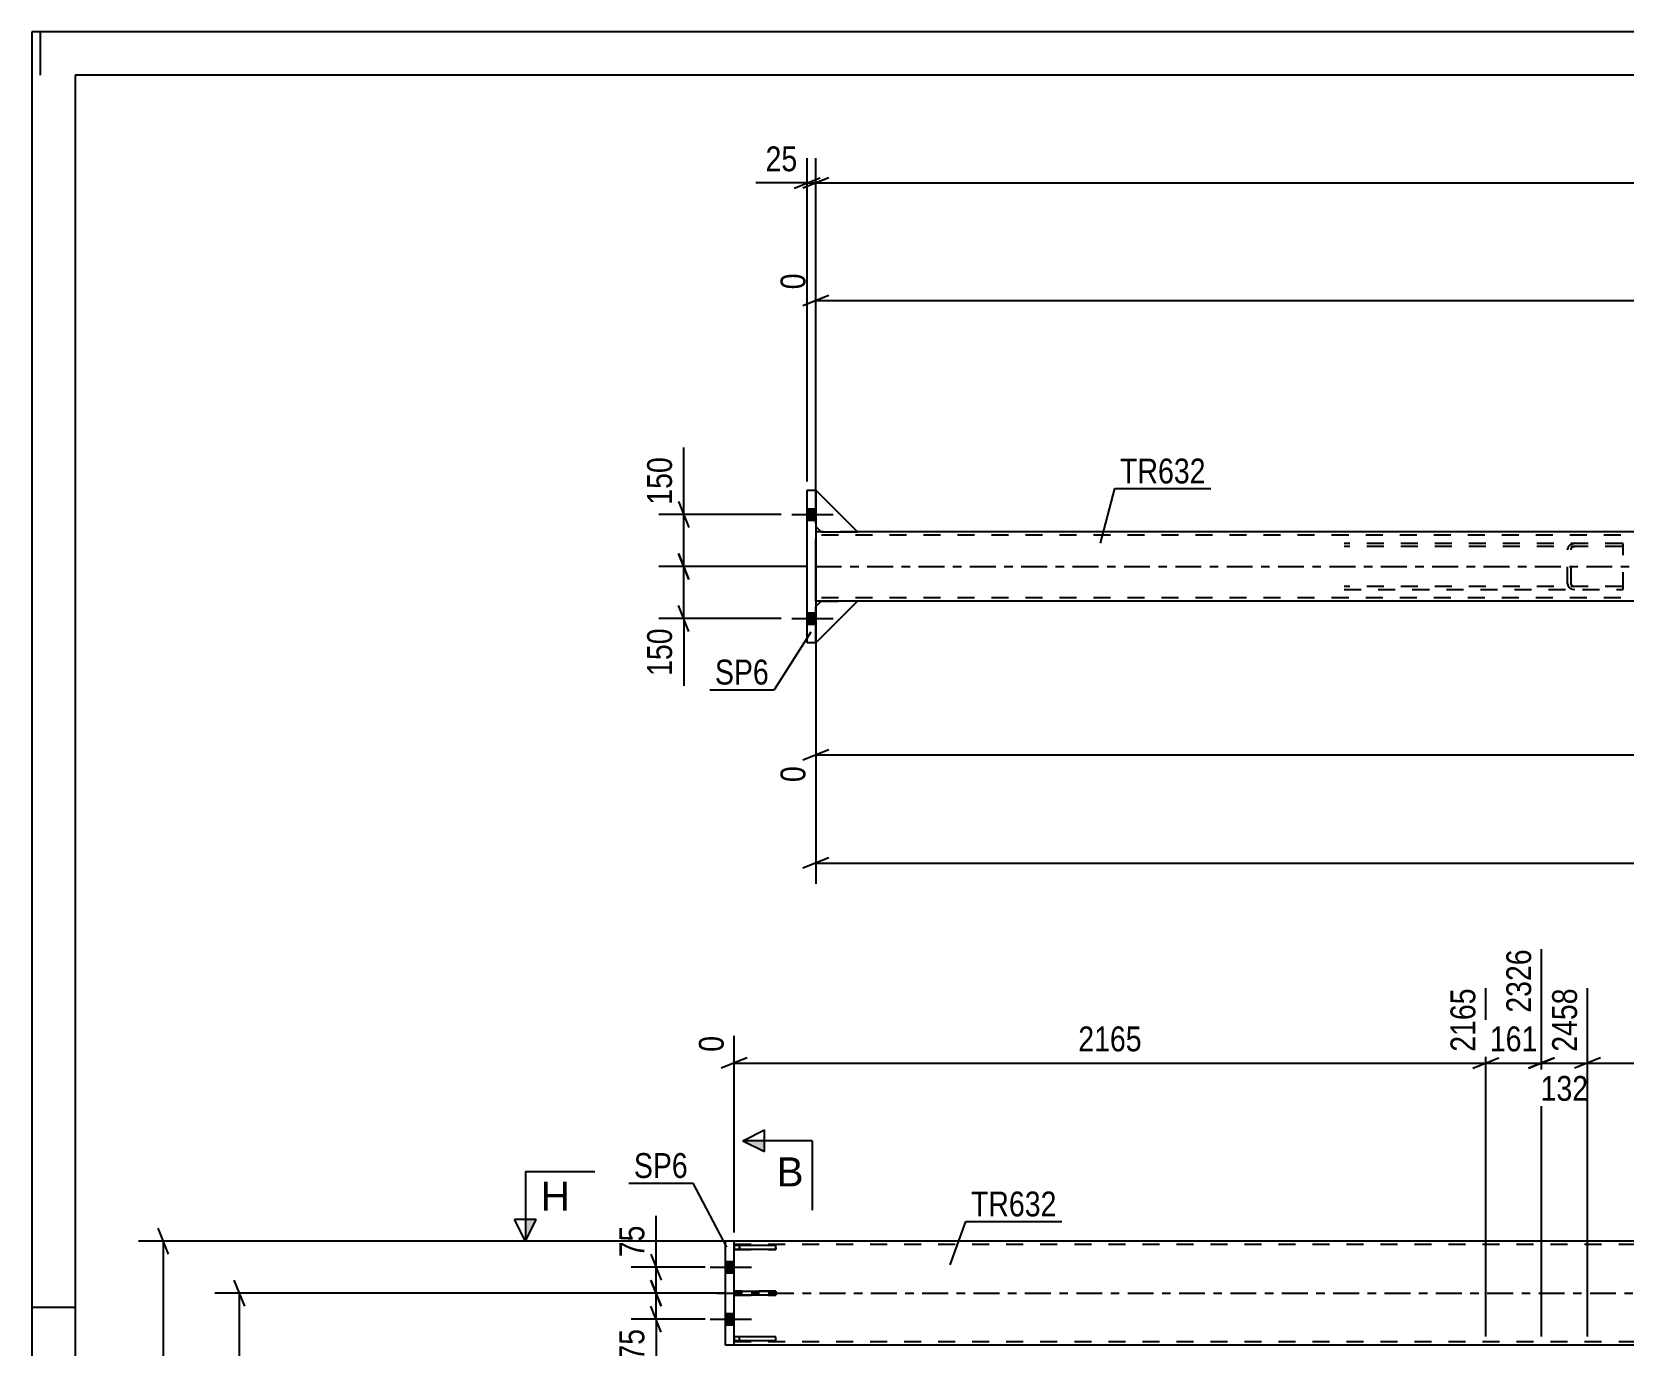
# Model space of a CAD drawing. Header units: millimetres. Extents: x -81 to 760, y -449 to 145.
# Drawn here: x -80.9 to 102.4, y -6 to 145.3 of the extents above; entities that cross this region are included whole.
import ezdxf

# ---------------------------------------------------------------- set-up
doc = ezdxf.new("R2010")
doc.units = ezdxf.units.MM
doc.linetypes.add('DXK_LINE_DOT2', pattern=[3.9198, 1.9599, -1.9599])
doc.linetypes.add('DXK_LINE_DOT3', pattern=[5.9187, 2.979, -0.9799, 0.9799, -0.9799])
doc.styles.add('Arial', font='ARIAL.TTF', dxfattribs={"height": 0.2})
doc.styles.add('Arial Narrow', font='ARIALN.TTF', dxfattribs={"height": 0.2})

# ---------------------------------------------------------------- blocks, each defined once
blk = doc.blocks.new('Unknown-122570061-1134')
at = {"color": 5, "linetype": 'Continuous'}
for p, q in [((760.08, 145.34), (-80.92, 145.34)), ((-80.92, 145.34), (-80.92, -448.66)), ((-79.92, 140.34), (-79.92, 145.34)), ((755.08, 140.34), (-75.92, 140.34)), ((-75.92, 140.34), (-75.92, -443.66)), ((-75.92, -1.66), (-80.92, -1.66))]:
    blk.add_line(p, q, dxfattribs=at)
blk = doc.blocks.new('Part-122570061-3707 - 3412')
at = {"color": 2, "linetype": 'Continuous'}
for p, q in [((-1, -6), (-1, 6)), ((0, 6), (-1, 6)), ((0, -6), (0, 6)), ((0, -6), (-1, -6))]:
    blk.add_line(p, q, dxfattribs=at)
blk = doc.blocks.new('Bolt-122570061-3586 - 3412')
at = {"linetype": 'Continuous'}
for points in [[(-1, 3.66), (-1, 2.34), (0, 2.34), (0, 3.66)], [(-1, 3.66), (-1, 2.34), (0, 2.34), (0, 3.66)], [(-1, -2.34), (-1, -3.66), (0, -3.66), (0, -2.34)], [(-1, -2.34), (-1, -3.66), (0, -3.66), (0, -2.34)]]:
    blk.add_hatch(color=1, dxfattribs=at).paths.add_polyline_path(points)
at = {"color": 1, "linetype": 'Continuous'}
for p, q in [((-2.76, 3), (2, 3)), ((-2.76, 3), (2, 3)), ((-1, 3.66), (0, 3.66)), ((-1, 3.66), (0, 3.66)), ((-1, 2.34), (0, 2.34)), ((-1, 2.34), (0, 2.34)), ((-2.76, -3), (2, -3)), ((-2.76, -3), (2, -3)), ((-1, -2.34), (0, -2.34)), ((-1, -2.34), (0, -2.34)), ((-1, -3.66), (0, -3.66)), ((-1, -3.66), (0, -3.66))]:
    blk.add_line(p, q, dxfattribs=at)
blk = doc.blocks.new('Part-122570061-3611 - 3412')
at = {"color": 2, "linetype": 'Continuous'}
for p, q in [((443.67, 6), (0, 6)), ((205.83, -6), (0, -6))]:
    blk.add_line(p, q, dxfattribs=at)
at = {"color": 7, "linetype": 'DXK_LINE_DOT2'}
for p, q in [((0, -6), (0, 6)), ((578.17, 5.6), (0, 5.6)), ((578.17, -5.6), (0, -5.6))]:
    blk.add_line(p, q, dxfattribs=at)
at = {"color": 7, "linetype": 'DXK_LINE_DOT3'}
blk.add_line((-2, 0), (578.17, 0), dxfattribs=at)
blk = doc.blocks.new('Part-122570061-3622 - 3412')
at = {"color": 7, "linetype": 'DXK_LINE_DOT2'}
for p, q in [((4.8, -5.02), (0, -5.02)), ((0, -5.02), (0, -5.5)), ((0, -5.5), (4.8, -5.5)), ((0.6, -5.5), (0.6, -5.02)), ((4.8, -5.5), (4.8, -5.02))]:
    blk.add_line(p, q, dxfattribs=at)
blk = doc.blocks.new('Part-122570061-3625 - 3412')
at = {"color": 7, "linetype": 'DXK_LINE_DOT2'}
for p, q in [((4.8, 5.5), (0, 5.5)), ((0, 5.5), (0, 5.02)), ((0, 5.02), (4.8, 5.02)), ((0.6, 5.5), (0.6, 5.02)), ((4.8, 5.02), (4.8, 5.5))]:
    blk.add_line(p, q, dxfattribs=at)
blk = doc.blocks.new('Part-122570061-3628 - 3412')
at = {"color": 7, "linetype": 'DXK_LINE_DOT2'}
for p, q in [((4.8, 0.24), (0, 0.24)), ((0, 0.24), (0, -0.24)), ((0.6, -0.24), (0.6, 0.24)), ((4.8, -0.24), (4.8, 0.24)), ((0, -0.24), (4.8, -0.24))]:
    blk.add_line(p, q, dxfattribs=at)
blk = doc.blocks.new('Part-122570061-3631 - 3412')
at = {"color": 2, "linetype": 'Continuous'}
for p, q in [((0, -5.5), (0, -5.02)), ((4.8, -5.02), (0, -5.02)), ((4.8, -5.5), (0, -5.5)), ((4.8, -5.2), (4.8, -5.02)), ((4.8, -5.5), (4.8, -5.2))]:
    blk.add_line(p, q, dxfattribs=at)
at = {"color": 7, "linetype": 'DXK_LINE_DOT2'}
for p, q in [((0.6, -5.5), (0.6, -5.02)), ((4.8, -5.2), (4.8, -5.2))]:
    blk.add_line(p, q, dxfattribs=at)
blk = doc.blocks.new('Part-122570061-3634 - 3412')
at = {"color": 2, "linetype": 'Continuous'}
for p, q in [((4.8, 5.5), (0, 5.5)), ((0, 5.5), (0, 5.02)), ((4.8, 5.02), (0, 5.02)), ((4.8, 5.2), (4.8, 5.5)), ((4.8, 5.2), (4.8, 5.02))]:
    blk.add_line(p, q, dxfattribs=at)
at = {"color": 7, "linetype": 'DXK_LINE_DOT2'}
for p, q in [((0.6, 5.02), (0.6, 5.5)), ((4.8, 5.2), (4.8, 5.2))]:
    blk.add_line(p, q, dxfattribs=at)
blk = doc.blocks.new('Part-122570061-3637 - 3412')
at = {"color": 2, "linetype": 'Continuous'}
for p, q in [((0, -0.24), (0, 0.24)), ((0, 0.24), (4.8, 0.24)), ((4.8, 0.24), (4.8, -0.24)), ((4.8, -0.24), (0, -0.24))]:
    blk.add_line(p, q, dxfattribs=at)
at = {"color": 7, "linetype": 'DXK_LINE_DOT2'}
blk.add_line((0.6, -0.24), (0.6, 0.24), dxfattribs=at)
blk = doc.blocks.new('Part-122570061-2420 - 2272')
at = {"color": 2, "linetype": 'Continuous'}
for p, q in [((10.01, 87.73), (9.41, 87.73)), ((9.41, 80.53), (9.41, 86.93)), ((219.75, 87.73), (14.21, 87.73)), ((10.01, 79.73), (9.41, 79.73)), ((219.75, 79.73), (14.21, 79.73))]:
    blk.add_line(p, q, dxfattribs=at)
at = {"color": 7, "linetype": 'DXK_LINE_DOT2'}
for p, q in [((9.41, 87.73), (9.41, 86.93)), ((9.41, 87.73), (9.41, 87.49)), ((580.38, 87.33), (9.41, 87.33)), ((14.21, 87.73), (10.01, 87.73)), ((9.41, 79.73), (9.41, 80.53)), ((580.38, 80.13), (9.41, 80.13)), ((14.21, 79.73), (10.01, 79.73))]:
    blk.add_line(p, q, dxfattribs=at)
at = {"color": 7, "linetype": 'DXK_LINE_DOT3'}
blk.add_line((9.41, 83.73), (580.38, 83.73), dxfattribs=at)
blk = doc.blocks.new('Bolt-122570061-2305 - 2272')
at = {"linetype": 'Continuous'}
for points in [[(9.41, 89.07), (9.41, 90.39), (8.41, 90.39), (8.41, 89.07)], [(9.41, 89.07), (9.41, 90.39), (8.41, 90.39), (8.41, 89.07)], [(9.41, 77.07), (9.41, 78.39), (8.41, 78.39), (8.41, 77.07)], [(9.41, 77.07), (9.41, 78.39), (8.41, 78.39), (8.41, 77.07)]]:
    blk.add_hatch(color=1, dxfattribs=at).paths.add_polyline_path(points)
at = {"color": 1, "linetype": 'Continuous'}
for p, q in [((8.41, 90.39), (9.41, 90.39)), ((8.41, 90.39), (9.41, 90.39)), ((6.65, 89.73), (11.41, 89.73)), ((6.65, 89.73), (11.41, 89.73)), ((8.41, 89.07), (9.41, 89.07)), ((8.41, 89.07), (9.41, 89.07)), ((6.65, 77.73), (11.41, 77.73)), ((6.65, 77.73), (11.41, 77.73)), ((8.41, 78.39), (9.41, 78.39)), ((8.41, 78.39), (9.41, 78.39)), ((8.41, 77.07), (9.41, 77.07)), ((8.41, 77.07), (9.41, 77.07))]:
    blk.add_line(p, q, dxfattribs=at)
blk = doc.blocks.new('Part-122570061-2313 - 2272')
at = {"color": 7, "linetype": 'DXK_LINE_DOT2'}
for p, q in [((14.21, 87.73), (9.41, 92.53)), ((9.41, 92.53), (9.41, 88.33)), ((9.41, 88.33), (10.01, 87.73)), ((10.01, 87.73), (14.21, 87.73))]:
    blk.add_line(p, q, dxfattribs=at)
blk = doc.blocks.new('Part-122570061-2326 - 2272')
at = {"color": 2, "linetype": 'Continuous'}
for p, q in [((14.21, 87.73), (9.41, 92.53)), ((9.41, 92.53), (9.41, 88.33)), ((9.41, 88.33), (10.01, 87.73)), ((10.01, 87.73), (14.21, 87.73))]:
    blk.add_line(p, q, dxfattribs=at)
blk = doc.blocks.new('Part-122570061-2458 - 2272')
at = {"color": 7, "linetype": 'DXK_LINE_DOT2'}
for p, q in [((102.3, 86.37), (70.3, 86.37)), ((96.88, 86.37), (96.54, 86.32)), ((102.43, 86.35), (102.3, 86.37)), ((102.43, 81.11), (102.43, 86.35)), ((102.3, 86.05), (70.3, 86.05)), ((96.08, 85.97), (96.01, 85.73)), ((96.01, 81.73), (96.01, 85.73)), ((96.44, 85.73), (96.48, 85.85)), ((96.44, 81.73), (96.44, 85.73)), ((96.71, 86.02), (96.88, 86.05)), ((102.3, 86.05), (102.43, 86.03)), ((102.3, 81.41), (70.3, 81.41)), ((70.3, 81.09), (102.3, 81.09)), ((96.01, 81.73), (96.08, 81.48)), ((96.48, 81.6), (96.44, 81.73)), ((96.54, 81.13), (96.88, 81.09)), ((96.88, 81.41), (96.71, 81.43)), ((102.3, 81.41), (102.43, 81.43)), ((102.3, 81.09), (102.43, 81.11))]:
    blk.add_line(p, q, dxfattribs=at)
for centre, radius, start, end in [((96.75, 85.55), 0.792, 104.8339, 148.022), ((96.81, 85.64), 0.396, 104.8339, 148.022), ((96.75, 81.9), 0.792, 211.978, 255.1661), ((96.81, 81.81), 0.396, 211.978, 255.1661)]:
    blk.add_arc(centre, radius, start, end, dxfattribs=at)
blk = doc.blocks.new('Part-122570061-2349 - 2272')
at = {"color": 7, "linetype": 'DXK_LINE_DOT2'}
for p, q in [((14.21, 87.73), (9.41, 92.53)), ((9.41, 92.53), (9.41, 88.33)), ((9.41, 88.33), (10.01, 87.73)), ((10.01, 87.73), (14.21, 87.73))]:
    blk.add_line(p, q, dxfattribs=at)
blk = doc.blocks.new('Part-122570061-2350 - 2272')
at = {"color": 7, "linetype": 'DXK_LINE_DOT2'}
for p, q in [((9.41, 79.13), (10.01, 79.73)), ((14.21, 79.73), (9.41, 74.93)), ((9.41, 74.93), (9.41, 79.13)), ((10.01, 79.73), (14.21, 79.73))]:
    blk.add_line(p, q, dxfattribs=at)
blk = doc.blocks.new('Part-122570061-2351 - 2272')
at = {"color": 2, "linetype": 'Continuous'}
for p, q in [((9.41, 79.13), (10.01, 79.73)), ((14.21, 79.73), (9.41, 74.93)), ((9.41, 74.93), (9.41, 79.13)), ((14.21, 79.73), (10.01, 79.73))]:
    blk.add_line(p, q, dxfattribs=at)
blk = doc.blocks.new('Part-122570061-2352 - 2272')
at = {"color": 7, "linetype": 'DXK_LINE_DOT2'}
for p, q in [((9.41, 79.13), (10.01, 79.73)), ((14.21, 79.73), (9.41, 74.93)), ((9.41, 74.93), (9.41, 79.13)), ((10.01, 79.73), (14.21, 79.73))]:
    blk.add_line(p, q, dxfattribs=at)
blk = doc.blocks.new('Part-122570061-2404 - 2272')
at = {"color": 2, "linetype": 'Continuous'}
for p, q in [((8.41, 92.53), (9.41, 92.53)), ((8.41, 74.93), (8.41, 92.53)), ((9.41, 92.53), (9.41, 74.93)), ((9.41, 74.93), (8.41, 74.93))]:
    blk.add_line(p, q, dxfattribs=at)
blk = doc.blocks.new('StraightDimension-122570061-3933 - 3412')
at = {"color": 7, "linetype": 'Continuous'}
for p, q in [((-9.6, 4.5), (-8.4, 1.5)), ((-3.33, 3), (-11.85, 3)), ((-9, 0), (-9, 3)), ((-8.4, -1.5), (-9.6, 1.5)), ((-1, 0), (-11.85, 0))]:
    blk.add_line(p, q, dxfattribs=at)
at = {"color": 0}
blk.add_wipeout([(-9.75, 8.38), (-13.95, 8.38), (-13.95, 3.52), (-9.75, 3.52)], dxfattribs=at)
at = {"color": 7, "linetype": 'Continuous'}
blk.add_line((-9, 3), (-9, 8.91), dxfattribs=at)
blk.add_line((-9, 3), (-9, 8.91), dxfattribs=at)
at = {"color": 3, "style": 'Arial Narrow'}
blk.add_text('75', height=2.863, rotation=90.0002, dxfattribs=at).set_placement((-10.35, 4.13))
blk = doc.blocks.new('StraightDimension-122570061-3942 - 3412')
at = {"color": 7, "linetype": 'Continuous'}
for p, q in [((-9.6, 1.5), (-8.4, -1.5)), ((-1, 0), (-11.85, 0)), ((-8.4, -4.5), (-9.6, -1.5)), ((-9, -3), (-9, 0)), ((-3.33, -3), (-11.85, -3))]:
    blk.add_line(p, q, dxfattribs=at)
at = {"color": 0}
blk.add_wipeout([(-9.75, -3.53), (-13.95, -3.53), (-13.95, -8.38), (-9.75, -8.38)], dxfattribs=at)
at = {"color": 7, "linetype": 'Continuous'}
blk.add_line((-9, -3), (-9, -8.91), dxfattribs=at)
blk.add_line((-9, -3), (-9, -8.91), dxfattribs=at)
at = {"color": 3, "style": 'Arial Narrow'}
blk.add_text('75', height=2.863, rotation=90.0002, dxfattribs=at).set_placement((-10.35, -7.78))
blk = doc.blocks.new('StraightDimension-122570061-3969 - 3412')
at = {"color": 7, "linetype": 'Continuous'}
for p, q in [((-56.39, -1.5), (-57.59, 1.5)), ((-1, 0), (-59.84, 0)), ((-56.99, -127.6), (-56.99, 0)), ((-57.59, -126.1), (-56.39, -129.1)), ((-41, -127.6), (-59.84, -127.6))]:
    blk.add_line(p, q, dxfattribs=at)
at = {"color": 0}
blk.add_wipeout([(-57.74, -59.54), (-61.94, -59.54), (-61.94, -68.06), (-57.74, -68.06)], dxfattribs=at)
at = {"color": 3, "style": 'Arial Narrow'}
blk.add_text('3190', height=2.863, rotation=90.0002, dxfattribs=at).set_placement((-58.34, -67.46))
blk = doc.blocks.new('StraightDimension-122570061-4472 - 3412')
at = {"color": 7, "linetype": 'Continuous'}
for p, q in [((86.6, -5), (86.6, 35.12)), ((0, 7), (0, 29.64)), ((1.5, 27.11), (-1.5, 25.91)), ((0, 26.51), (86.6, 26.51)), ((85.1, 25.91), (88.1, 27.11))]:
    blk.add_line(p, q, dxfattribs=at)
at = {"color": 0, "linetype": 'Continuous'}
for points in [[(86, 35.72), (81.8, 35.72), (81.8, 27.21), (86, 27.21)], [(-0.6, 30.24), (-4.8, 30.24), (-4.8, 27.21), (-0.6, 27.21)]]:
    blk.add_wipeout(points, dxfattribs=at)
at = {"color": 0}
blk.add_wipeout([(47.56, 27.26), (47.56, 31.46), (39.05, 31.46), (39.05, 27.26)], dxfattribs=at)
at = {"color": 3, "linetype": 'Continuous', "style": 'Arial Narrow'}
for s, height, p in [('2165', 2.863, (85.4, 27.81)), ('0', 2.86, (-1.2, 27.81))]:
    blk.add_text(s, height=height, rotation=90.0002, dxfattribs=at).set_placement(p)
at = {"color": 3, "style": 'Arial Narrow'}
blk.add_text('2165', height=2.863, dxfattribs=at).set_placement((39.65, 27.86))
blk = doc.blocks.new('StraightDimension-122570061-4481 - 3412')
at = {"color": 7, "linetype": 'Continuous'}
for p, q in [((93.03, -5), (93.03, 39.62)), ((86.6, -5), (86.6, 35.12)), ((85.1, 25.91), (88.1, 27.11)), ((86.6, 26.51), (93.03, 26.51)), ((94.53, 27.11), (91.53, 25.91))]:
    blk.add_line(p, q, dxfattribs=at)
at = {"color": 0}
blk.add_wipeout([(93.16, 27.26), (93.16, 31.46), (86.47, 31.46), (86.47, 27.26)], dxfattribs=at)
at = {"color": 3, "style": 'Arial Narrow'}
blk.add_text('161', height=2.863, dxfattribs=at).set_placement((87.07, 27.86))
at = {"color": 0, "linetype": 'Continuous'}
blk.add_wipeout([(92.43, 40.22), (88.23, 40.22), (88.23, 31.71), (92.43, 31.71)], dxfattribs=at)
at = {"color": 3, "linetype": 'Continuous', "style": 'Arial Narrow'}
blk.add_text('2326', height=2.863, rotation=90.0002, dxfattribs=at).set_placement((91.83, 32.31))
blk = doc.blocks.new('StraightDimension-122570061-4492 - 3412')
at = {"color": 7, "linetype": 'Continuous'}
for p, q in [((93.03, -5), (93.03, 39.62)), ((98.31, -5), (98.31, 35.12)), ((91.53, 25.91), (94.53, 27.11)), ((93.03, 26.51), (98.31, 26.51)), ((99.81, 27.11), (96.81, 25.91))]:
    blk.add_line(p, q, dxfattribs=at)
at = {"color": 0, "linetype": 'Continuous'}
blk.add_wipeout([(97.71, 35.72), (93.51, 35.72), (93.51, 27.21), (97.71, 27.21)], dxfattribs=at)
at = {"color": 0}
blk.add_wipeout([(99.01, 21.56), (99.01, 25.76), (92.32, 25.76), (92.32, 21.56)], dxfattribs=at)
at = {"color": 3, "linetype": 'Continuous', "style": 'Arial Narrow'}
blk.add_text('2458', height=2.863, rotation=90.0002, dxfattribs=at).set_placement((97.11, 27.81))
at = {"color": 3, "style": 'Arial Narrow'}
blk.add_text('132', height=2.863, dxfattribs=at).set_placement((92.92, 22.16))
blk = doc.blocks.new('StraightDimension-122570061-4500 - 3412')
at = {"color": 7, "linetype": 'Continuous'}
for p, q in [((98.31, -5), (98.31, 35.12)), ((203.27, -5), (203.27, 35.12)), ((99.81, 27.11), (96.81, 25.91)), ((98.31, 26.51), (203.27, 26.51)), ((201.77, 25.91), (204.77, 27.11))]:
    blk.add_line(p, q, dxfattribs=at)
at = {"color": 0, "linetype": 'Continuous'}
blk.add_wipeout([(202.67, 35.72), (198.47, 35.72), (198.47, 27.21), (202.67, 27.21)], dxfattribs=at)
at = {"color": 0}
blk.add_wipeout([(155.05, 27.26), (155.05, 31.46), (146.53, 31.46), (146.53, 27.26)], dxfattribs=at)
at = {"color": 3, "linetype": 'Continuous', "style": 'Arial Narrow'}
blk.add_text('5082', height=2.863, rotation=90.0002, dxfattribs=at).set_placement((202.07, 27.81))
at = {"color": 3, "style": 'Arial Narrow'}
blk.add_text('2624', height=2.863, dxfattribs=at).set_placement((147.13, 27.86))
blk = doc.blocks.new('StraightDimension-122570061-4611 - 3412')
at = {"color": 7, "linetype": 'Continuous'}
for p, q in [((-65.16, 4.5), (-66.36, 7.5)), ((-1, 6), (-68.61, 6)), ((-65.76, -143.68), (-65.76, 6))]:
    blk.add_line(p, q, dxfattribs=at)
blk = doc.blocks.new('StraightDimension-122570061-10050 - 2272')
at = {"color": 7, "linetype": 'Continuous'}
for p, q in [((-6.41, 91.23), (-5.21, 88.23)), ((5.41, 89.73), (-8.66, 89.73)), ((-5.81, 83.73), (-5.81, 89.73)), ((-5.21, 82.23), (-6.41, 85.23)), ((8.41, 83.73), (-8.66, 83.73))]:
    blk.add_line(p, q, dxfattribs=at)
at = {"color": 0}
blk.add_wipeout([(-6.56, 96.93), (-10.76, 96.93), (-10.76, 90.25), (-6.56, 90.25)], dxfattribs=at)
at = {"color": 7, "linetype": 'Continuous'}
blk.add_line((-5.81, 89.73), (-5.81, 97.46), dxfattribs=at)
blk.add_line((-5.81, 89.73), (-5.81, 97.46), dxfattribs=at)
at = {"color": 3, "style": 'Arial Narrow'}
blk.add_text('150', height=2.863, rotation=90.0002, dxfattribs=at).set_placement((-7.16, 90.85))
blk = doc.blocks.new('StraightDimension-122570061-2470 - 2272')
at = {"color": 7, "linetype": 'Continuous'}
for p, q in [((9.41, 91.53), (9.41, 47.15)), ((10.91, 50.15), (7.91, 48.95)), ((9.41, 49.55), (592.28, 49.55))]:
    blk.add_line(p, q, dxfattribs=at)
blk = doc.blocks.new('StraightDimension-122570061-2563 - 2272')
at = {"color": 7, "linetype": 'Continuous'}
for p, q in [((9.41, 88.73), (9.41, 117.5)), ((10.91, 114.97), (7.91, 113.77)), ((9.41, 114.37), (219.74, 114.37))]:
    blk.add_line(p, q, dxfattribs=at)
at = {"color": 0, "linetype": 'Continuous'}
blk.add_wipeout([(8.81, 118.1), (4.61, 118.1), (4.61, 115.07), (8.81, 115.07)], dxfattribs=at)
at = {"color": 3, "linetype": 'Continuous', "style": 'Arial Narrow'}
blk.add_text('0', height=2.86, rotation=90.0002, dxfattribs=at).set_placement((8.21, 115.67))
blk = doc.blocks.new('StraightDimension-122570061-2622 - 2272')
at = {"color": 7, "linetype": 'Continuous'}
for p, q in [((9.41, 78.73), (9.41, 58.89)), ((10.91, 62.62), (7.91, 61.42)), ((9.41, 62.02), (219.74, 62.02))]:
    blk.add_line(p, q, dxfattribs=at)
at = {"color": 0, "linetype": 'Continuous'}
blk.add_wipeout([(8.81, 61.32), (4.61, 61.32), (4.61, 58.29), (8.81, 58.29)], dxfattribs=at)
at = {"color": 3, "linetype": 'Continuous', "style": 'Arial Narrow'}
blk.add_text('0', height=2.86, rotation=90.0002, dxfattribs=at).set_placement((8.21, 58.89))
blk = doc.blocks.new('StraightDimension-122570061-9936 - 2272')
at = {"color": 7, "linetype": 'Continuous'}
for p, q in [((9.41, 93.53), (9.41, 130.77)), ((10.91, 128.52), (7.91, 127.32)), ((9.41, 127.92), (591.28, 127.92))]:
    blk.add_line(p, q, dxfattribs=at)
blk = doc.blocks.new('StraightDimension-122570061-9937 - 2272')
at = {"color": 7, "linetype": 'Continuous'}
for p, q in [((8.41, 93.53), (8.41, 130.77)), ((9.41, 93.53), (9.41, 130.77)), ((6.91, 127.32), (9.91, 128.52)), ((10.91, 128.52), (7.91, 127.32)), ((8.41, 127.92), (9.41, 127.92))]:
    blk.add_line(p, q, dxfattribs=at)
at = {"color": 0}
blk.add_wipeout([(7.88, 128.67), (7.88, 132.87), (3.02, 132.87), (3.02, 128.67)], dxfattribs=at)
at = {"color": 7, "linetype": 'Continuous'}
blk.add_line((8.41, 127.92), (2.5, 127.92), dxfattribs=at)
blk.add_line((8.41, 127.92), (2.5, 127.92), dxfattribs=at)
at = {"color": 3, "style": 'Arial Narrow'}
blk.add_text('25', height=2.863, dxfattribs=at).set_placement((3.62, 129.27))
blk = doc.blocks.new('StraightDimension-122570061-10051 - 2272')
at = {"color": 7, "linetype": 'Continuous'}
for p, q in [((-6.41, 85.23), (-5.21, 82.23)), ((8.41, 83.73), (-8.66, 83.73)), ((-5.81, 77.73), (-5.81, 83.73)), ((-5.21, 76.23), (-6.41, 79.23)), ((5.41, 77.73), (-8.66, 77.73))]:
    blk.add_line(p, q, dxfattribs=at)
at = {"color": 0}
blk.add_wipeout([(-6.56, 77.2), (-10.76, 77.2), (-10.76, 70.52), (-6.56, 70.52)], dxfattribs=at)
at = {"color": 7, "linetype": 'Continuous'}
blk.add_line((-5.81, 77.73), (-5.81, 69.99), dxfattribs=at)
blk.add_line((-5.81, 77.73), (-5.81, 69.99), dxfattribs=at)
at = {"color": 3, "style": 'Arial Narrow'}
blk.add_text('150', height=2.863, rotation=90.0002, dxfattribs=at).set_placement((-7.16, 71.12))
blk = doc.blocks.new('Mark-122570061-3607 - 3412')
at = {"color": 0}
blk.add_wipeout([(37.16, 8.84), (37.16, 11.84), (27.29, 11.84), (27.29, 8.84)], dxfattribs=at)
blk.add_wipeout([(37.16, 8.84), (37.16, 11.84), (27.29, 11.84), (27.29, 8.84)], dxfattribs=at)
at = {"color": 30, "linetype": 'Continuous'}
for p, q in [((24.88, 3.27), (26.69, 8.24)), ((26.69, 8.24), (37.76, 8.24))]:
    blk.add_line(p, q, dxfattribs=at)
at = {"color": 3, "style": 'Arial Narrow'}
blk.add_text('TR632', height=2.863, dxfattribs=at).set_placement((27.29, 8.84))
blk = doc.blocks.new('Mark-122570061-3703 - 3412')
at = {"color": 0}
blk.add_wipeout([(-5.33, 13.27), (-5.33, 16.27), (-11.55, 16.27), (-11.55, 13.27)], dxfattribs=at)
blk.add_wipeout([(-5.33, 13.27), (-5.33, 16.27), (-11.55, 16.27), (-11.55, 13.27)], dxfattribs=at)
at = {"color": 30, "linetype": 'Continuous'}
for p in [(-12.15, 12.67), (-0.85, 5.31)]:
    blk.add_line(p, (-4.73, 12.67), dxfattribs=at)
at = {"color": 3, "style": 'Arial Narrow'}
blk.add_text('SP6', height=2.863, dxfattribs=at).set_placement((-11.55, 13.27))
blk = doc.blocks.new('SectionMark-122570061-4644 - 3412')
at = {"linetype": 'Continuous'}
blk.add_hatch(color=6, dxfattribs=at).paths.add_polyline_path([(-24.04, 8.5), (-22.79, 8.5), (-24.04, 6)])
at = {"color": 6, "linetype": 'Continuous'}
for p, q in [((-24.04, 14), (-16.04, 14)), ((-24.04, 14), (-24.04, 6)), ((-24.04, 6), (-25.29, 8.5)), ((-22.79, 8.5), (-25.29, 8.5)), ((-24.04, 6), (-22.79, 8.5))]:
    blk.add_line(p, q, dxfattribs=at)
at = {"color": 0, "linetype": 'Continuous'}
blk.add_wipeout([(-18.92, 9.5), (-18.92, 13), (-22.29, 13), (-22.29, 9.5)], dxfattribs=at)
at = {"color": 3, "linetype": 'Continuous', "style": 'Arial'}
blk.add_text('H', height=3.34, dxfattribs=at).set_placement((-22.29, 9.5))
blk = doc.blocks.new('SectionMark-122570061-4670 - 3412')
at = {"linetype": 'Continuous'}
for points in [[(3.5, 17.55), (3.5, 16.3), (1, 17.55)], [(3.5, -17.93), (3.5, -19.18), (1, -19.18)]]:
    blk.add_hatch(color=6, dxfattribs=at).paths.add_polyline_path(points)
at = {"color": 6, "linetype": 'Continuous'}
for p, q in [((1, 17.55), (3.5, 18.8)), ((3.5, 16.3), (3.5, 18.8)), ((9, 17.55), (1, 17.55)), ((1, 17.55), (3.5, 16.3)), ((9, 17.55), (9, 9.55)), ((9, -19.18), (9, -11.18)), ((1, -19.18), (3.5, -17.93)), ((3.5, -17.93), (3.5, -20.43)), ((9, -19.18), (1, -19.18)), ((3.5, -20.43), (1, -19.18))]:
    blk.add_line(p, q, dxfattribs=at)
at = {"color": 0, "linetype": 'Continuous'}
for points in [[(8, 12.3), (8, 15.8), (4.89, 15.8), (4.89, 12.3)], [(8, -17.43), (8, -13.93), (4.89, -13.93), (4.89, -17.43)]]:
    blk.add_wipeout(points, dxfattribs=at)
at = {"color": 3, "linetype": 'Continuous', "style": 'Arial'}
for p in [(4.89, 12.3), (4.89, -17.43)]:
    blk.add_text('B', height=3.34, dxfattribs=at).set_placement(p)
blk = doc.blocks.new('Mark-122570061-2400 - 2272')
at = {"color": 0}
blk.add_wipeout([(4, 70.13), (4, 73.13), (-2.21, 73.13), (-2.21, 70.13)], dxfattribs=at)
blk.add_wipeout([(4, 70.13), (4, 73.13), (-2.21, 73.13), (-2.21, 70.13)], dxfattribs=at)
at = {"color": 30, "linetype": 'Continuous'}
for p in [(8.82, 76.15), (-2.81, 69.53)]:
    blk.add_line(p, (4.6, 69.53), dxfattribs=at)
at = {"color": 3, "style": 'Arial Narrow'}
blk.add_text('SP6', height=2.863, dxfattribs=at).set_placement((-2.21, 70.13))
blk = doc.blocks.new('Mark-122570061-2416 - 2272')
at = {"color": 0}
blk.add_wipeout([(54.33, 93.3), (54.33, 96.3), (44.47, 96.3), (44.47, 93.3)], dxfattribs=at)
blk.add_wipeout([(54.33, 93.3), (54.33, 96.3), (44.47, 96.3), (44.47, 93.3)], dxfattribs=at)
at = {"color": 30, "linetype": 'Continuous'}
for p, q in [((42.2, 86.41), (43.87, 92.7)), ((43.87, 92.7), (54.93, 92.7))]:
    blk.add_line(p, q, dxfattribs=at)
at = {"color": 3, "style": 'Arial Narrow'}
blk.add_text('TR632', height=2.863, dxfattribs=at).set_placement((44.47, 93.3))

msp = doc.modelspace()

# ---------------------------------------------------------------- block references
for name in ['Unknown-122570061-1134', 'Part-122570061-2404 - 2272', 'Part-122570061-2313 - 2272', 'Part-122570061-2326 - 2272', 'Part-122570061-2349 - 2272', 'Bolt-122570061-2305 - 2272', 'Part-122570061-2420 - 2272', 'Part-122570061-2458 - 2272', 'Part-122570061-2350 - 2272', 'Part-122570061-2351 - 2272', 'Part-122570061-2352 - 2272', 'Part-122570061-3611 - 3412', 'Part-122570061-3707 - 3412', 'Part-122570061-3625 - 3412', 'Part-122570061-3634 - 3412', 'Bolt-122570061-3586 - 3412', 'Part-122570061-3628 - 3412', 'Part-122570061-3637 - 3412', 'Part-122570061-3622 - 3412', 'Part-122570061-3631 - 3412']:
    msp.add_blockref(name, (0, 0))

# ---------------------------------------------------------------- next in the draw order: block references
for name in ['StraightDimension-122570061-10050 - 2272', 'StraightDimension-122570061-3933 - 3412']:
    msp.add_blockref(name, (0, 0))

# ---------------------------------------------------------------- next in the draw order: block references
for name in ['StraightDimension-122570061-2470 - 2272', 'StraightDimension-122570061-3942 - 3412']:
    msp.add_blockref(name, (0, 0))

# ---------------------------------------------------------------- next in the draw order: block references
for name in ['StraightDimension-122570061-2563 - 2272', 'StraightDimension-122570061-2622 - 2272', 'StraightDimension-122570061-3969 - 3412']:
    msp.add_blockref(name, (0, 0))

# ---------------------------------------------------------------- next in the draw order: block references
for name in ['StraightDimension-122570061-9936 - 2272', 'StraightDimension-122570061-10051 - 2272', 'StraightDimension-122570061-4472 - 3412']:
    msp.add_blockref(name, (0, 0))

# ---------------------------------------------------------------- next in the draw order: block references
for name in ['StraightDimension-122570061-9937 - 2272', 'Mark-122570061-2416 - 2272', 'Mark-122570061-2400 - 2272', 'StraightDimension-122570061-4481 - 3412']:
    msp.add_blockref(name, (0, 0))

# ---------------------------------------------------------------- next in the draw order: block references
msp.add_blockref('StraightDimension-122570061-4492 - 3412', (0, 0))

# ---------------------------------------------------------------- next in the draw order: block references
msp.add_blockref('StraightDimension-122570061-4500 - 3412', (0, 0))

# ---------------------------------------------------------------- next in the draw order: block references
msp.add_blockref('StraightDimension-122570061-4611 - 3412', (0, 0))

# ---------------------------------------------------------------- next in the draw order: block references
for name in ['Mark-122570061-3703 - 3412', 'Mark-122570061-3607 - 3412']:
    msp.add_blockref(name, (0, 0))

# ---------------------------------------------------------------- next in the draw order: block references
msp.add_blockref('SectionMark-122570061-4644 - 3412', (0, 0))

# ---------------------------------------------------------------- next in the draw order: block references
msp.add_blockref('SectionMark-122570061-4670 - 3412', (0, 0))

doc.saveas('drawing.dxf')
